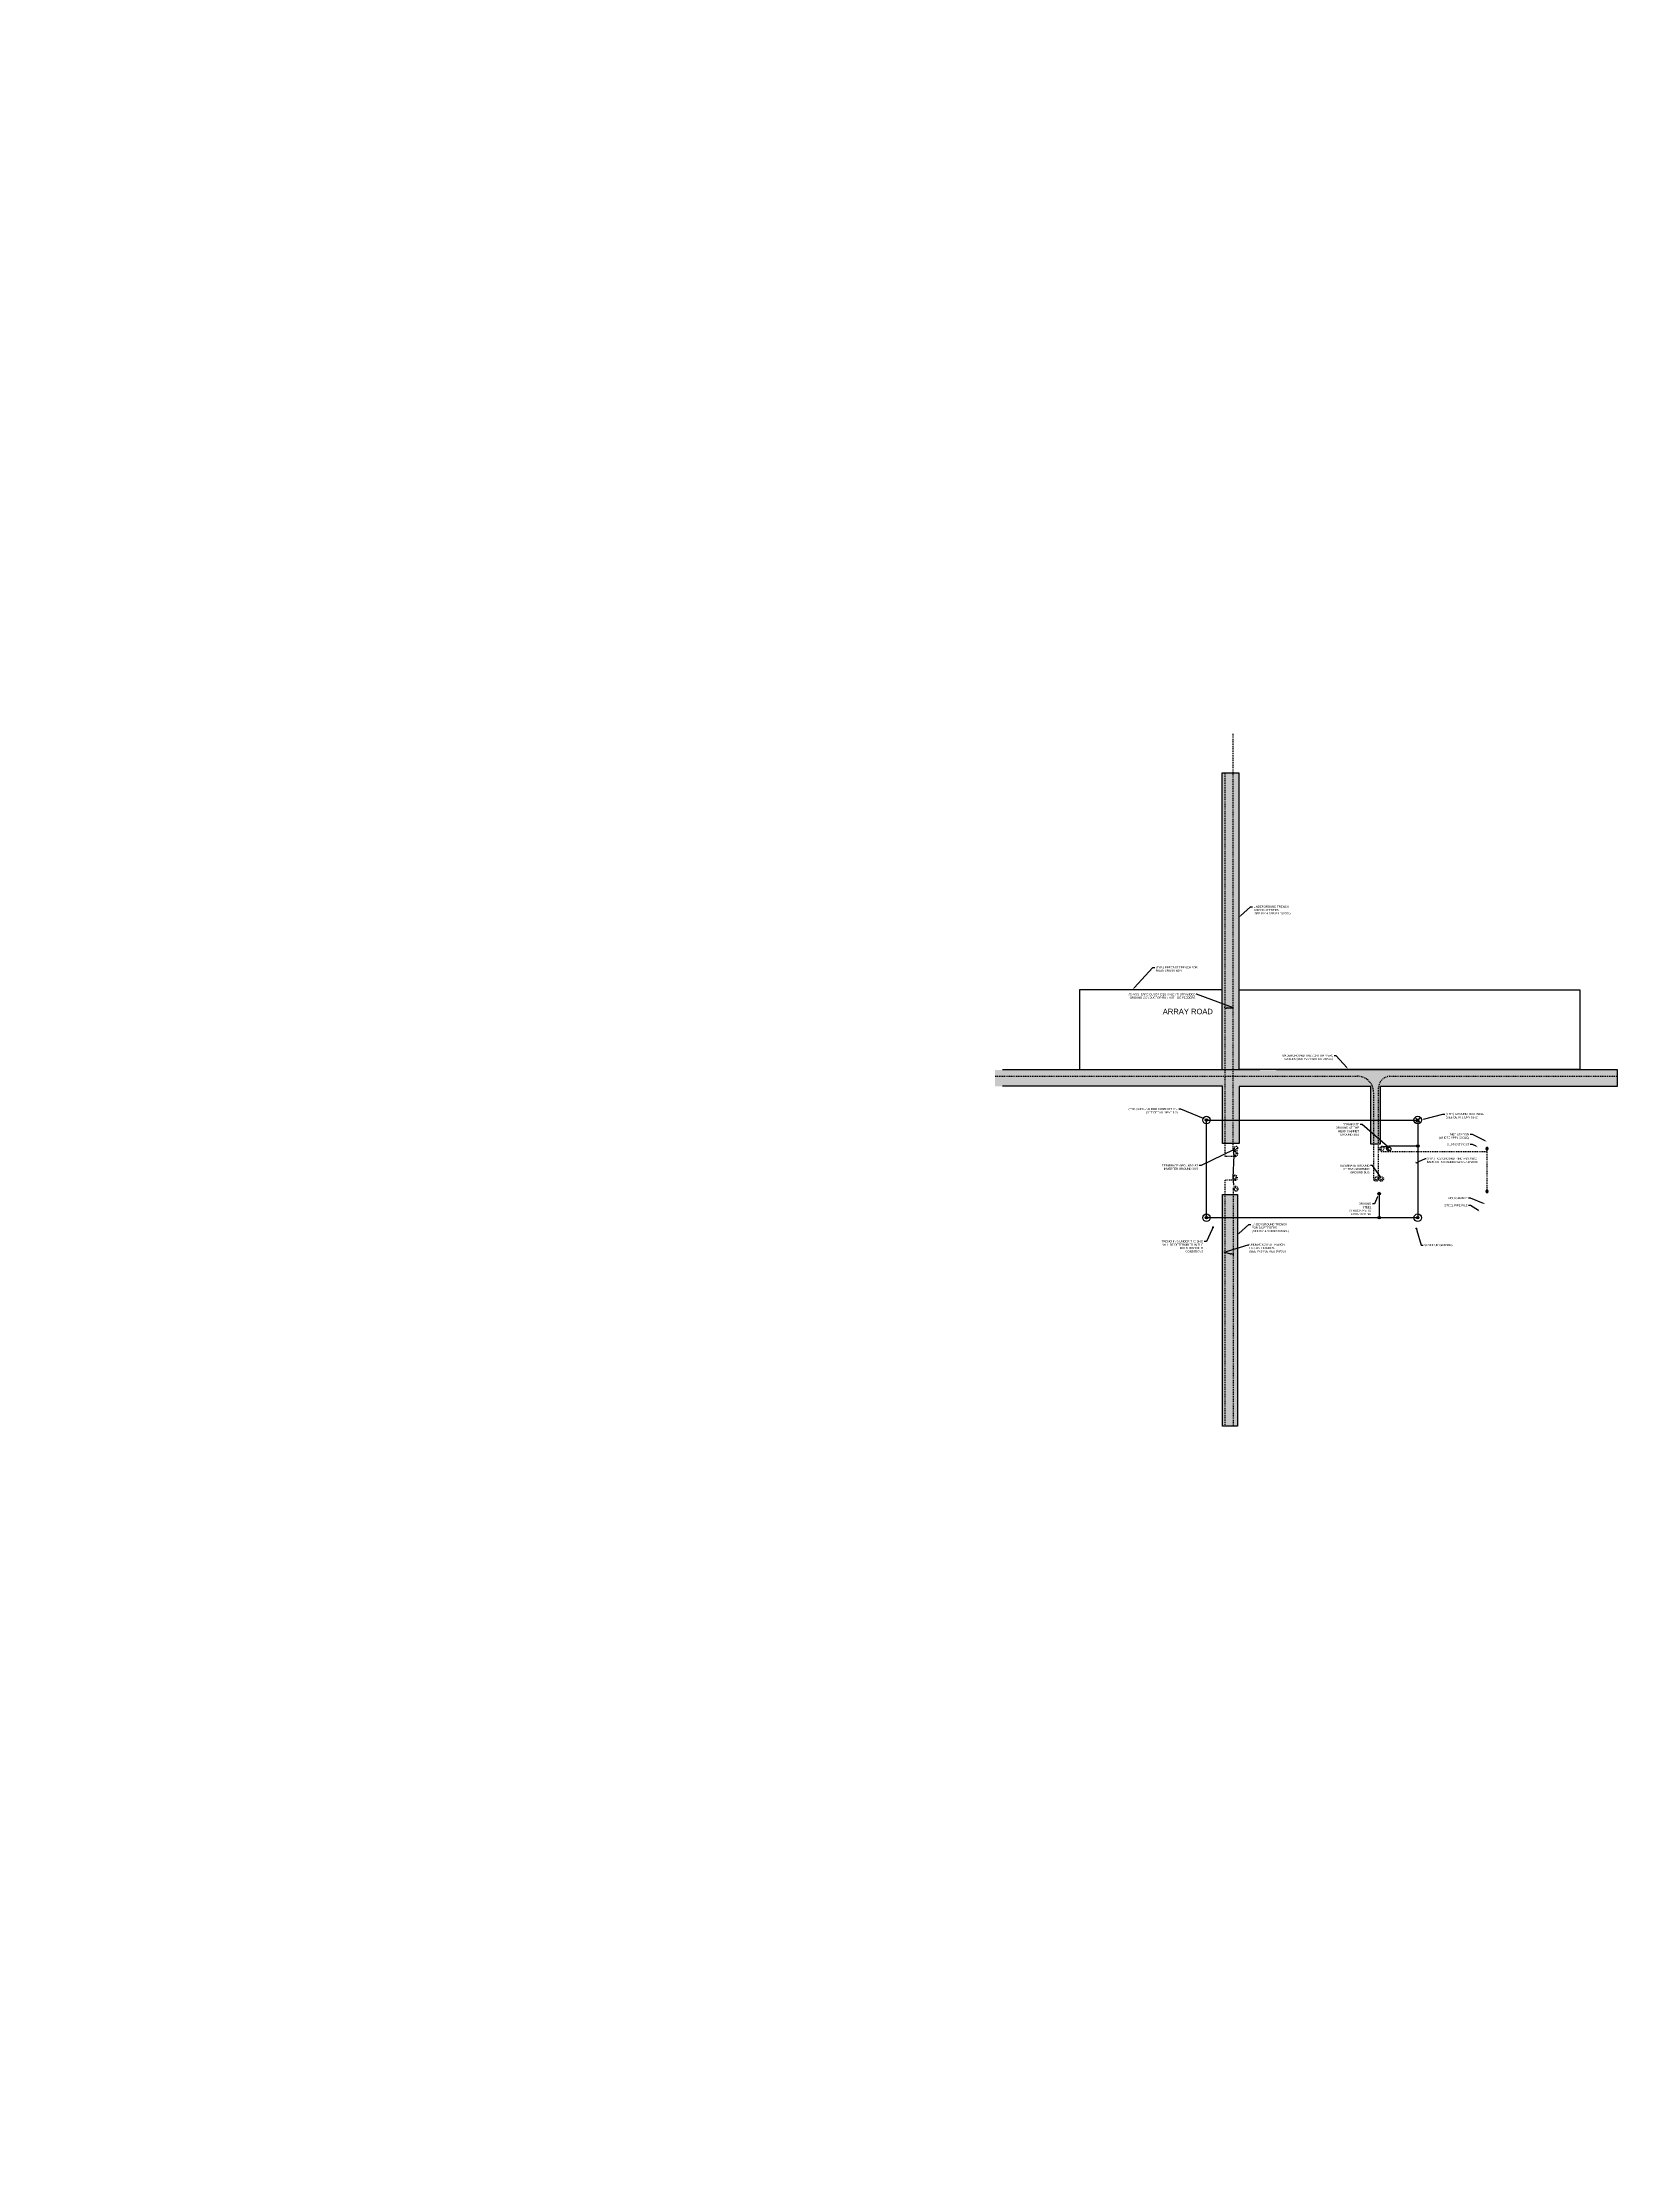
# Model space of a CAD drawing. Header units: feet. Extents: x -17 to 5745, y -41 to 4380.
# Drawn here: x 1917.5 to 2121.3, y 3825 to 4100.1 of the extents above; entities that cross this region are included whole.
import ezdxf
from ezdxf import colors
from ezdxf.entities.mleader import LeaderData, LeaderLine
from ezdxf.math import Vec2, Vec3

# ---------------------------------------------------------------- set-up
doc = ezdxf.new("R2010")
doc.units = ezdxf.units.FT
doc.header["$MEASUREMENT"] = 0
doc.linetypes.add('HIDDEN2', pattern=[0.1875, 0.125, -0.0625])
for name, color, linetype in [('C-ARRY-TABL', 253, 'Continuous'), ('E-CABL-UG1', 124, 'HIDDEN2'), ('E-CABL-UG4', 64, 'Continuous'), ('E-GRND', 3, 'Continuous'), ('E-TREN', 6, 'Continuous'), ('E-TREN-HATCH', 254, 'Continuous'), ('G-ANNO-TEXT', 1, 'Continuous'), ('G-TEXT', 7, 'Continuous')]:
    doc.layers.add(name, color=color, linetype=linetype)
doc.styles.add('NEI-A', font='arial.ttf')

# ---------------------------------------------------------------- blocks, each defined once
blk = doc.blocks.new('_Dot')
at = {"color": 0, "linetype": 'ByBlock', "lineweight": -2}
blk.add_line((-0.5, 0), (-1, 0), dxfattribs=at)
at = {"color": 0, "linetype": 'ByBlock', "const_width": 0.5}
blk.add_lwpolyline([(-0.25, 0, 1), (0.25, 0, 1)], format="xyb", close=True, dxfattribs=at)
blk = doc.blocks.new('GRND_ROD')
at = {"linetype": 'Continuous'}
h = blk.add_hatch(color=256, dxfattribs=at)
edge = h.paths.add_edge_path()
edge.add_arc((0, 0), 0.0312, 0, 360)
for radius in [0.0937, 0.0312]:
    blk.add_circle((0, 0), radius, dxfattribs=at)
blk = doc.blocks.new('GRND_TEST_WELL')
at = {"linetype": 'Continuous'}
h = blk.add_hatch(color=256, dxfattribs=at)
edge = h.paths.add_edge_path()
edge.add_arc((0, 0), 0.0312, 0, 360)
for p, q in [((-0.066, 0.066), (0.066, -0.066)), ((-0.066, -0.066), (0.066, 0.066))]:
    blk.add_line(p, q, dxfattribs=at)
for radius in [0.0937, 0.0312]:
    blk.add_circle((0, 0), radius, dxfattribs=at)
blk = doc.blocks.new('GRND_CONNECTION')
at = {"linetype": 'Continuous'}
h = blk.add_hatch(color=256, dxfattribs=at)
edge = h.paths.add_edge_path()
edge.add_arc((0, 0), 0.0312, 0, 360)
blk.add_circle((0, 0), 0.0312, dxfattribs=at)
blk = doc.blocks.new('Coil Spare')
at = {"color": 64}
for centre, radius, start, end in [((0.125, 0), 0.125, 0, 180), ((0.125, 0), 0.0625, 0, 180), ((0.15625, 0), 0.09375, 180, 0)]:
    blk.add_arc(centre, radius, start, end, dxfattribs=at)
blk = doc.blocks.new('Equipment Callout Arrowhead .75')
at = {"color": 0}
blk.add_ellipse((-0.2, 0), major_axis=(0.743, 0), ratio=0.350959, start_param=-0.80282, end_param=3.944413, dxfattribs=at)

msp = doc.modelspace()

# ---------------------------------------------------------------- hatches: boundary and pattern name
at = {"layer": 'E-TREN-HATCH'}
h = msp.add_hatch(color=256, dxfattribs=at)
h.dxf.hatch_style = 1
h.paths.add_polyline_path([(2072.37, 4005.68), (2070.21, 4005.68), (2070.22, 3957.7), (2072.38, 3957.7)])
h = msp.add_hatch(color=256, dxfattribs=at)
h.dxf.hatch_style = 1
h.paths.add_polyline_path([(2121.34, 3965.13), (2121.34, 3967.22), (2097.45, 3967.22), (2097.45, 3965.13)])
h = msp.add_hatch(color=256, dxfattribs=at)
h.dxf.hatch_style = 1
h.paths.add_polyline_path([(2070.24, 3951.1), (2070.24, 3921.09), (2072.15, 3921.11), (2072.15, 3951.12)])

# ---------------------------------------------------------------- linework, layer by layer
at = {"layer": 'C-ARRY-TABL'}
msp.add_lwpolyline([(2072.36, 3977.57), (2116.48, 3977.57), (2116.48, 3967.26), (2072.36, 3967.26)], dxfattribs=at)
at = {"layer": 'E-CABL-UG1'}
for points in [[(2072.07, 3957.08, -1), (2071.75, 3957.04, -1), (2072.23, 3957.1, -1), (2071.59, 3957.02), (2071.59, 4010.79)], [(2090.42, 3964.88, -0.388736), (2091.86, 3966.4), (2121.34, 3966.4)], [(2071.86, 3956.51, -1), (2071.9, 3956.19, -1), (2071.85, 3956.68, -1), (2071.92, 3956.03), (2070.56, 3956.03)], [(2072.07, 3951.78, 1), (2071.75, 3951.82, 1), (2072.24, 3951.77, 1), (2071.59, 3951.84), (2071.59, 3921.1)]]:
    msp.add_lwpolyline(points, format="xyb", dxfattribs=at)
msp.add_lwpolyline([(2070.56, 3956.03), (2070.56, 4005.68)], dxfattribs=at)
at = {"layer": 'E-CABL-UG1', "flags": 128}
for points in [[(2090.27, 3953.16, -1), (2089.95, 3953.12, -1), (2090.44, 3953.18, -1), (2089.79, 3953.1), (2089.79, 3964.3)], [(2090.91, 3953.16, -1), (2090.59, 3953.12, -1), (2091.07, 3953.18, -1), (2090.42, 3953.1), (2090.42, 3964.88)], [(2090.9, 3957.13, 1), (2090.86, 3956.81, 1), (2090.92, 3957.3, 1), (2090.84, 3956.65), (2104.44, 3956.65)]]:
    msp.add_lwpolyline(points, format="xyb", dxfattribs=at)
msp.add_lwpolyline([(2104.45, 3957.05), (2104.45, 3951.43)], dxfattribs=at)
at = {"layer": 'E-CABL-UG4', "flags": 128}
for points in [[(2091.78, 3957.39), (2095.49, 3957.39)], [(2090.5, 3951.22), (2090.5, 3948.11)]]:
    msp.add_lwpolyline(points, dxfattribs=at)
at = {"layer": 'E-TREN'}
for points in [[(2070.19, 3967.18), (2070.19, 4005.67), (2072.36, 4005.67), (2072.36, 3967.22)], [(2090.68, 3965.11), (2121.34, 3965.13), (2121.34, 3967.22), (2077.2, 3967.22)], [(2072.38, 3965.09), (2072.38, 3957.7), (2070.22, 3957.7), (2070.22, 3965.11)], [(2072.38, 3965.11), (2089.39, 3965.11), (2089.39, 3957.65), (2090.67, 3957.65), (2090.67, 3965.09)]]:
    msp.add_lwpolyline(points, dxfattribs=at)
msp.add_lwpolyline([(2070.24, 3951.1), (2072.15, 3951.11), (2072.15, 3921.12), (2070.24, 3921.11)], close=True, dxfattribs=at)

# ---------------------------------------------------------------- block references
at = {"layer": 'E-CABL-UG4', "xscale": -2.629531065268866, "yscale": 2.629531065268866, "zscale": 2.629531065268866, "rotation": 90}
msp.add_blockref('Coil Spare', (2091.78, 3957.39), dxfattribs=at)
at = {"layer": 'E-GRND'}
for name, p, xscale, yscale, zscale, rotation in [('GRND_TEST_WELL', (2095.49, 3960.73), 5.214970900475605, 5.214970900475605, 5.214970900475605, 270), ('GRND_CONNECTION', (2095.51, 3957.38), 5.259062130537732, 5.259062130537732, 5.259062130537732, 179.9999999999999), ('GRND_CONNECTION', (2104.45, 3957.04), -5.259062130537732, 5.259062130537732, 5.259062130537732, 180), ('GRND_CONNECTION', (2104.45, 3951.5), -5.259062130537732, 5.259062130537732, 5.259062130537732, 180), ('GRND_CONNECTION', (2090.5, 3951.22), 5.259062130537732, 5.259062130537732, 5.259062130537732, 180), ('GRND_CONNECTION', (2090.5, 3948.11), 5.259062130537732, 5.259062130537732, 5.259062130537732, 180), ('GRND_ROD', (2095.49, 3948.1), 5.214970900475605, 5.214970900475605, 5.214970900475605, 270)]:
    msp.add_blockref(name, p, dxfattribs=dict(at, xscale=xscale, yscale=yscale, zscale=zscale, rotation=rotation))

# ---------------------------------------------------------------- leaders
at = {"layer": 'G-ANNO-TEXT'}
ml = msp.add_multileader_mtext('Standard', dxfattribs=at)
ml.set_content('\\A1;STEEL PIPE PILE', color=256, style='NEI-A')
ml.set_leader_properties()
ml.build(insert=Vec2(0, 0))
ml.multileader.update_dxf_attribs({"dogleg_length": 3.07, "arrow_head_size": 0.269})
ctx = ml.context
ctx.base_point, ctx.char_height, ctx.arrow_head_size, ctx.landing_gap_size, ctx.plane_origin = Vec3(2098.85, 3949.69), 0.2623, 0.269, 0.134, Vec3(2069.93, 3998.79)
ctx.text_align_type = 2
notes = []
notes.append((ctx, [(0, (1, 1, 0), (2102.34, 3949.69), (-1, 0), 0.269, [(1, [(2103.56, 3948.87)], 0, [])])]))
ctx.mtext.insert, ctx.mtext.width, ctx.mtext.alignment, ctx.mtext.flow_direction = Vec3(2101.94, 3949.83), 2.9763, 3, 5
ctx.mtext.has_bg_fill, ctx.mtext.bg_color, ctx.mtext.bg_scale_factor, ctx.mtext.bg_transparency, ctx.mtext.use_window_bg_color = 1, -1073741824, 1.5, 0, 1
at = {"layer": 'G-TEXT', "color": 253}
ml = msp.add_multileader_mtext('Standard', dxfattribs=at)
ml.set_content('ARRAY ROAD', color=253, style='NEI-A')
ml.set_leader_properties()
ml.set_arrow_properties(name='DOT')
ml.build(insert=Vec2(0, 0))
ml.multileader.update_dxf_attribs({"dogleg_length": 0.36, "arrow_head_size": 0.351})
ctx = ml.context
ctx.base_point, ctx.char_height, ctx.arrow_head_size, ctx.landing_gap_size, ctx.plane_origin = Vec3(2061.55, 4344.42), 0.702, 0.351, 0.00546, Vec3(2057.45, 4339.45)
notes.append((ctx, [(0, (0, 0, 0), (0, 0), (1, 0), 1, [])]))
ctx.mtext.insert, ctx.mtext.width, ctx.mtext.flow_direction = Vec3(2061.56, 4344.78), 6.4402, 5
ctx.mtext.has_bg_fill, ctx.mtext.bg_color, ctx.mtext.bg_scale_factor, ctx.mtext.bg_transparency, ctx.mtext.use_window_bg_color = 1, -1073741824, 1.5, 0, 1
for ctx, leaders in notes:
    for number, flags, end, landing, length, lines in leaders:
        leader = LeaderData()
        leader.index, (leader.has_last_leader_line, leader.has_dogleg_vector, leader.attachment_direction) = number, flags
        leader.last_leader_point, leader.dogleg_vector, leader.dogleg_length = Vec3(end), Vec3(landing), length
        for number, points, colour, breaks in lines:
            line = LeaderLine()
            line.index, line.vertices, line.color, line.breaks = number, Vec3.list(points), colors.encode_raw_color(colour), breaks
            leader.lines.append(line)
        ctx.leaders.append(leader)

# ---------------------------------------------------------------- next in the draw order: hatches: boundary and pattern name
at = {"layer": 'E-TREN-HATCH'}
h = msp.add_hatch(color=256, dxfattribs=at)
h.dxf.hatch_style = 1
h.paths.add_polyline_path([(2040.8, 3967.21), (2040.8, 3965.11), (2089.39, 3965.11), (2089.39, 3957.67), (2090.67, 3957.67), (2090.67, 3965.11), (2097.45, 3965.13), (2097.45, 3967.23)])

# ---------------------------------------------------------------- next in the draw order: linework, layer by layer
at = {"layer": 'C-ARRY-TABL'}
msp.add_lwpolyline([(2075.04, 3967.25), (2051.78, 3967.25), (2051.78, 3977.61), (2070.19, 3977.61)], dxfattribs=at)
at = {"layer": 'E-CABL-UG1'}
msp.add_lwpolyline([(2040.82, 3966.4), (2087.69, 3966.4, -0.414214), (2089.79, 3964.3)], format="xyb", dxfattribs=at)
at = {"layer": 'E-CABL-UG4', "flags": 128}
msp.add_lwpolyline([(2068.16, 3960.73), (2095.49, 3960.73), (2095.49, 3948.1), (2068.16, 3948.1)], close=True, dxfattribs=at)
at = {"layer": 'E-TREN'}
for points in [[(2070.2, 3967.22), (2041.77, 3967.22)], [(2070.21, 3965.11), (2041.77, 3965.11)]]:
    msp.add_lwpolyline(points, dxfattribs=at)

# ---------------------------------------------------------------- next in the draw order: block references
at = {"layer": 'E-GRND', "xscale": 5.214970900475605, "yscale": 5.214970900475605, "zscale": 5.214970900475605, "rotation": 270}
msp.add_blockref('GRND_ROD', (2068.16, 3960.73), dxfattribs=at)

# ---------------------------------------------------------------- next in the draw order: leaders
at = {"layer": 'G-ANNO-TEXT'}
ml = msp.add_multileader_mtext('Standard', dxfattribs=at)
ml.set_content('\\A1;UNDERGROUND TRENCH FOR DC FEEDERS \\P(SEE PV14 SERIES DWGS.)', color=256, style='NEI-A')
ml.set_leader_properties()
ml.build(insert=Vec2(0, 0))
ml.multileader.update_dxf_attribs({"dogleg_length": 0.269, "arrow_head_size": 0.269})
ctx = ml.context
ctx.base_point, ctx.char_height, ctx.arrow_head_size, ctx.landing_gap_size, ctx.plane_origin = Vec3(2074.12, 3988.3), 0.2623, 0.269, 0.134, Vec3(2077.82, 3998.5)
notes = []
notes.append((ctx, [(0, (1, 1, 0), (2073.86, 3988.3), (1, 0), 0.269, [(0, [(2072.37, 3986.96)], 0, [])])]))
ctx.mtext.insert, ctx.mtext.width, ctx.mtext.defined_height, ctx.mtext.flow_direction = Vec3(2074.26, 3988.47), 4.7534, 2.14, 5
ctx.mtext.has_bg_fill, ctx.mtext.bg_color, ctx.mtext.bg_scale_factor, ctx.mtext.bg_transparency, ctx.mtext.use_window_bg_color = 1, -1073741824, 1.5, 0, 1
ml = msp.add_multileader_mtext('Standard', dxfattribs=at)
ml.set_content('\\A1;NCU CABINET ', color=256, style='NEI-A')
ml.set_leader_properties()
ml.build(insert=Vec2(0, 0))
ml.multileader.update_dxf_attribs({"dogleg_length": 3.07, "arrow_head_size": 0.269})
ctx = ml.context
ctx.base_point, ctx.char_height, ctx.arrow_head_size, ctx.landing_gap_size, ctx.plane_origin = Vec3(2099.36, 3950.63), 0.2623, 0.269, 0.134, Vec3(2071.1, 3998.79)
ctx.text_align_type = 2
notes.append((ctx, [(0, (1, 1, 0), (2102.34, 3950.63), (-1, 0), 0.269, [(1, [(2104.27, 3949.84)], 0, [])])]))
ctx.mtext.insert, ctx.mtext.width, ctx.mtext.alignment, ctx.mtext.flow_direction = Vec3(2101.94, 3950.76), 2.4786, 3, 5
ctx.mtext.has_bg_fill, ctx.mtext.bg_color, ctx.mtext.bg_scale_factor, ctx.mtext.bg_transparency, ctx.mtext.use_window_bg_color = 1, -1073741824, 1.5, 0, 1
for ctx, leaders in notes:
    for number, flags, end, landing, length, lines in leaders:
        leader = LeaderData()
        leader.index, (leader.has_last_leader_line, leader.has_dogleg_vector, leader.attachment_direction) = number, flags
        leader.last_leader_point, leader.dogleg_vector, leader.dogleg_length = Vec3(end), Vec3(landing), length
        for number, points, colour, breaks in lines:
            line = LeaderLine()
            line.index, line.vertices, line.color, line.breaks = number, Vec3.list(points), colors.encode_raw_color(colour), breaks
            leader.lines.append(line)
        ctx.leaders.append(leader)

# ---------------------------------------------------------------- next in the draw order: leaders
ml = msp.add_multileader_mtext('Standard', dxfattribs=at)
ml.set_content('\\A1;UNDERGROUND TRENCH FOR MVAC CABLES (SEE PV14 SERIES DWGS.)', color=256, style='NEI-A')
ml.set_leader_properties()
ml.build(insert=Vec2(0, 0))
ml.multileader.update_dxf_attribs({"dogleg_length": 3.07, "arrow_head_size": 0.269})
ctx = ml.context
ctx.base_point, ctx.char_height, ctx.arrow_head_size, ctx.landing_gap_size, ctx.plane_origin = Vec3(2077.87, 3969.04), 0.2623, 0.269, 0.134, Vec3(2132.59, 3916.02)
ctx.text_align_type = 2
notes = []
notes.append((ctx, [(1, (1, 1, 0), (2084.95, 3969.04), (-1, 0), 0.269, [(1, [(2086.48, 3967.32)], 0, [])])]))
ctx.mtext.insert, ctx.mtext.width, ctx.mtext.alignment, ctx.mtext.flow_direction = Vec3(2084.55, 3969.21), 6.5828, 3, 5
ctx.mtext.has_bg_fill, ctx.mtext.bg_color, ctx.mtext.bg_scale_factor, ctx.mtext.bg_transparency, ctx.mtext.use_window_bg_color = 1, -1073741824, 1.5, 0, 1
ml = msp.add_multileader_mtext('Standard', dxfattribs=at)
ml.set_content('\\A1;TERMINATE GROUND AT THE HEAD CABINET GROUND BUS', color=256, style='NEI-A')
ml.set_leader_properties()
ml.build(insert=Vec2(0, 0))
ml.multileader.update_dxf_attribs({"dogleg_length": 3.07, "arrow_head_size": 0.269})
ctx = ml.context
ctx.base_point, ctx.char_height, ctx.arrow_head_size, ctx.landing_gap_size, ctx.plane_origin = Vec3(2084.78, 3960.17), 0.2623, 0.269, 0.134, Vec3(2092.33, 3978.26)
ctx.text_align_type = 2
notes.append((ctx, [(0, (1, 1, 0), (2088.31, 3960.17), (-1, 0), 0.269, [(1, [(2090.72, 3957.31), (2091.57, 3957.31)], 0, [])])]))
ctx.mtext.insert, ctx.mtext.width, ctx.mtext.defined_height, ctx.mtext.alignment, ctx.mtext.flow_direction = Vec3(2087.91, 3960.3), 3.7158, 0.605, 3, 5
ctx.mtext.has_bg_fill, ctx.mtext.bg_color, ctx.mtext.bg_scale_factor, ctx.mtext.bg_transparency, ctx.mtext.use_window_bg_color = 1, -1073741824, 1.5, 0, 1
ml = msp.add_multileader_mtext('Standard', dxfattribs=at)
ml.set_content('\\A1;MET STATION (WHERE APPLICABLE)', color=256, style='NEI-A')
ml.set_leader_properties()
ml.build(insert=Vec2(0, 0))
ml.multileader.update_dxf_attribs({"dogleg_length": 3.07, "arrow_head_size": 0.269})
ctx = ml.context
ctx.base_point, ctx.char_height, ctx.arrow_head_size, ctx.landing_gap_size, ctx.plane_origin = Vec3(2098.11, 3958.85), 0.2623, 0.269, 0.134, Vec3(2070.15, 4009.08)
ctx.text_align_type = 2
notes.append((ctx, [(0, (1, 1, 0), (2102.56, 3958.85), (-1, 0), 0.269, [(1, [(2104.47, 3957.93)], 0, [])])]))
ctx.mtext.insert, ctx.mtext.width, ctx.mtext.alignment, ctx.mtext.flow_direction = Vec3(2102.16, 3959.02), 3.9389, 3, 5
ctx.mtext.has_bg_fill, ctx.mtext.bg_color, ctx.mtext.bg_scale_factor, ctx.mtext.bg_transparency, ctx.mtext.use_window_bg_color = 1, -1073741824, 1.5, 0, 1
ml = msp.add_multileader_mtext('Standard', dxfattribs=at)
ml.set_content('\\A1;TERMINATE GROUND AT TRANSFORMER GROUND BUS', color=256, style='NEI-A')
ml.set_leader_properties()
ml.build(insert=Vec2(0, 0))
ml.multileader.update_dxf_attribs({"dogleg_length": 3.07, "arrow_head_size": 0.269})
ctx = ml.context
ctx.base_point, ctx.char_height, ctx.arrow_head_size, ctx.landing_gap_size, ctx.plane_origin = Vec3(2085.3, 3954.84), 0.2623, 0.269, 0.134, Vec3(2105.95, 3987.19)
ctx.text_align_type = 2
notes.append((ctx, [(0, (1, 1, 0), (2089.66, 3954.84), (-1, 0), 0.269, [(1, [(2090.11, 3953.38), (2090.68, 3953.37)], 0, [])])]))
ctx.mtext.insert, ctx.mtext.width, ctx.mtext.defined_height, ctx.mtext.alignment, ctx.mtext.flow_direction = Vec3(2089.25, 3954.97), 3.9638, 0.605, 3, 5
ctx.mtext.has_bg_fill, ctx.mtext.bg_color, ctx.mtext.bg_scale_factor, ctx.mtext.bg_transparency, ctx.mtext.use_window_bg_color = 1, -1073741824, 1.5, 0, 1
ml = msp.add_multileader_mtext('Standard', dxfattribs=at)
ml.set_content('\\A1;GROUND STEEL STRUCTURE TO GROUND RING', color=256, style='NEI-A')
ml.set_leader_properties()
ml.build(insert=Vec2(0, 0))
ml.multileader.update_dxf_attribs({"dogleg_length": 3.07, "arrow_head_size": 0.269})
ctx = ml.context
ctx.base_point, ctx.char_height, ctx.arrow_head_size, ctx.landing_gap_size, ctx.plane_origin = Vec3(2086.49, 3949.9), 0.2623, 0.269, 0.134, Vec3(2107.12, 3971.42)
ctx.text_align_type = 2
notes.append((ctx, [(0, (1, 1, 0), (2089.89, 3949.9), (-1, 0), 0.269, [(0, [(2090.4, 3951.04)], 0, [])])]))
ctx.mtext.insert, ctx.mtext.width, ctx.mtext.defined_height, ctx.mtext.alignment, ctx.mtext.flow_direction = Vec3(2089.48, 3950.03), 2.8803, 0.605, 3, 5
ctx.mtext.has_bg_fill, ctx.mtext.bg_color, ctx.mtext.bg_scale_factor, ctx.mtext.bg_transparency, ctx.mtext.use_window_bg_color = 1, -1073741824, 1.5, 0, 1
ml = msp.add_multileader_mtext('Standard', dxfattribs=at)
ml.set_content('\\A1;SLOPE-UP GRADING ', color=256, style='NEI-A')
ml.set_leader_properties()
ml.set_arrow_properties(name='DOT')
ml.build(insert=Vec2(0, 0))
ml.multileader.update_dxf_attribs({"dogleg_length": 3.07, "arrow_head_size": 0.269})
ctx = ml.context
ctx.base_point, ctx.char_height, ctx.arrow_head_size, ctx.landing_gap_size, ctx.plane_origin = Vec3(2096.19, 3944.55), 0.2623, 0.269, 0.134, Vec3(2130.67, 3994.47)
notes.append((ctx, [(0, (1, 1, 0), (2095.92, 3944.55), (1, 0), 0.269, [(1, [(2095.32, 3946.69)], 0, [])])]))
ctx.mtext.insert, ctx.mtext.width, ctx.mtext.flow_direction = Vec3(2096.32, 3944.68), 3.6239, 5
ctx.mtext.has_bg_fill, ctx.mtext.bg_color, ctx.mtext.bg_scale_factor, ctx.mtext.bg_transparency, ctx.mtext.use_window_bg_color = 1, -1073741824, 1.5, 0, 1
at = {"layer": 'G-TEXT', "color": 253}
ml = msp.add_multileader_mtext('Standard', dxfattribs=at)
ml.set_content('ARRAY ROAD', color=253, style='NEI-A')
ml.set_leader_properties()
ml.set_arrow_properties(name='DOT')
ml.build(insert=Vec2(0, 0))
ml.multileader.update_dxf_attribs({"dogleg_length": 0.36, "arrow_head_size": 0.351})
ctx = ml.context
ctx.base_point, ctx.char_height, ctx.arrow_head_size, ctx.landing_gap_size, ctx.plane_origin = Vec3(2062.5, 3974.77), 0.702, 0.351, 0.00546, Vec3(2058.39, 3969.8)
notes.append((ctx, [(0, (0, 0, 0), (0, 0), (1, 0), 1, [])]))
ctx.mtext.insert, ctx.mtext.width, ctx.mtext.flow_direction = Vec3(2062.5, 3975.13), 6.4402, 5
ctx.mtext.has_bg_fill, ctx.mtext.bg_color, ctx.mtext.bg_scale_factor, ctx.mtext.bg_transparency, ctx.mtext.use_window_bg_color = 1, -1073741824, 1.5, 0, 1
for ctx, leaders in notes:
    for number, flags, end, landing, length, lines in leaders:
        leader = LeaderData()
        leader.index, (leader.has_last_leader_line, leader.has_dogleg_vector, leader.attachment_direction) = number, flags
        leader.last_leader_point, leader.dogleg_vector, leader.dogleg_length = Vec3(end), Vec3(landing), length
        for number, points, colour, breaks in lines:
            line = LeaderLine()
            line.index, line.vertices, line.color, line.breaks = number, Vec3.list(points), colors.encode_raw_color(colour), breaks
            leader.lines.append(line)
        ctx.leaders.append(leader)

# ---------------------------------------------------------------- next in the draw order: leaders
at = {"layer": 'G-ANNO-TEXT'}
ml = msp.add_multileader_mtext('Standard', dxfattribs=at)
ml.set_content('\\A1;#2 AWG. BARE CU (OR EQUIVALENT) STRANDED GROUND CONDUCTOR RUN WITH DC FEEDERS ', color=256, style='NEI-A')
ml.set_leader_properties()
ml.set_arrow_properties(name='Equipment Callout Arrowhead .75')
ml.build(insert=Vec2(0, 0))
ml.multileader.update_dxf_attribs({"dogleg_length": 0.0625, "arrow_head_size": 0.255})
ctx = ml.context
ctx.base_point, ctx.char_height, ctx.arrow_head_size, ctx.landing_gap_size, ctx.plane_origin = Vec3(2058, 3977), 0.2622, 0.255, 0.09, Vec3(2031.7, 3996.72)
ctx.text_align_type = 2
notes = []
notes.append((ctx, [(1, (1, 1, 0), (2066.87, 3977), (-1, 0), 0.0625, [(2, [(2070.61, 3975.27), (2071.66, 3975.25)], 0, [])])]))
ctx.mtext.insert, ctx.mtext.width, ctx.mtext.defined_height, ctx.mtext.alignment, ctx.mtext.flow_direction = Vec3(2066.72, 3977.13), 8.6348, 2.14, 3, 5
ml = msp.add_multileader_mtext('Standard', dxfattribs=at)
ml.set_content('{\\C7;(TYP.) GROUND ROD CONNECTION. \\P(SEE DETAIL 1/PV 18-2) }', color=256, style='NEI-A')
ml.set_leader_properties(color=256)
ml.build(insert=Vec2(0, 0))
ml.multileader.update_dxf_attribs({"dogleg_length": 0.269, "arrow_head_size": 0.269})
ctx = ml.context
ctx.base_point, ctx.char_height, ctx.arrow_head_size, ctx.landing_gap_size, ctx.plane_origin = Vec3(2057.99, 3962.12), 0.2623, 0.269, 0.134, Vec3(2067.69, 3960.57)
ctx.text_align_type = 2
notes.append((ctx, [(0, (1, 1, 0), (2064.84, 3962.12), (-1, 0), 0.269, [(0, [(2068.02, 3960.82)], 0, [])])]))
ctx.mtext.insert, ctx.mtext.alignment, ctx.mtext.flow_direction = Vec3(2064.44, 3962.29), 3, 5
ctx.mtext.has_bg_fill, ctx.mtext.bg_color, ctx.mtext.bg_scale_factor, ctx.mtext.bg_transparency, ctx.mtext.use_window_bg_color = 1, -1073741824, 1.5, 0, 1
ml = msp.add_multileader_mtext('Standard', dxfattribs=at)
ml.set_content('\\A1;SUPPORT POST', color=256, style='NEI-A')
ml.set_leader_properties()
ml.build(insert=Vec2(0, 0))
ml.multileader.update_dxf_attribs({"dogleg_length": 3.07, "arrow_head_size": 0.269})
ctx = ml.context
ctx.base_point, ctx.char_height, ctx.arrow_head_size, ctx.landing_gap_size, ctx.plane_origin = Vec3(2099.18, 3957.56), 0.2623, 0.269, 0.134, Vec3(2069.8, 4007.42)
ctx.text_align_type = 2
notes.append((ctx, [(0, (1, 1, 0), (2102.56, 3957.56), (-1, 0), 0.269, [(1, [(2103.28, 3957.22)], 0, [])])]))
ctx.mtext.insert, ctx.mtext.width, ctx.mtext.alignment, ctx.mtext.flow_direction = Vec3(2102.16, 3957.7), 2.8656, 3, 5
ctx.mtext.has_bg_fill, ctx.mtext.bg_color, ctx.mtext.bg_scale_factor, ctx.mtext.bg_transparency, ctx.mtext.use_window_bg_color = 1, -1073741824, 1.5, 0, 1
ml = msp.add_multileader_mtext('Standard', dxfattribs=at)
ml.set_content('\\A1;TERMINATE GROUNDS AT INVERTER GROUND BUS ', color=256, style='NEI-A')
ml.set_leader_properties()
ml.build(insert=Vec2(0, 0))
ml.multileader.update_dxf_attribs({"dogleg_length": 3.07, "arrow_head_size": 0.269})
ctx = ml.context
ctx.base_point, ctx.char_height, ctx.arrow_head_size, ctx.landing_gap_size, ctx.plane_origin = Vec3(2062.29, 3954.86), 0.2623, 0.269, 0.134, Vec3(2097.95, 3979.04)
ctx.text_align_type = 2
notes.append((ctx, [(0, (1, 1, 0), (2067.48, 3954.86), (-1, 0), 0.269, [(3, [(2071.73, 3952.09), (2071.6, 3953.25), (2071.75, 3956.21), (2071.64, 3956.86)], 0, [])])]))
ctx.mtext.insert, ctx.mtext.width, ctx.mtext.defined_height, ctx.mtext.alignment, ctx.mtext.flow_direction = Vec3(2067.07, 3954.99), 4.9084, 0.605, 3, 5
ctx.mtext.has_bg_fill, ctx.mtext.bg_color, ctx.mtext.bg_scale_factor, ctx.mtext.bg_transparency, ctx.mtext.use_window_bg_color = 1, -1073741824, 1.5, 0, 1
ml = msp.add_multileader_mtext('Standard', dxfattribs=at)
ml.set_content('\\A1;TRENCHING UNDER THE SKID WILL BE DETERMINED IN THE FIELD PER FIELD CONDITIONS', color=256, style='NEI-A')
ml.set_leader_properties()
ml.set_arrow_properties(name='DOT')
ml.build(insert=Vec2(0, 0))
ml.multileader.update_dxf_attribs({"dogleg_length": 3.07, "arrow_head_size": 0.269})
ctx = ml.context
ctx.base_point, ctx.char_height, ctx.arrow_head_size, ctx.landing_gap_size, ctx.plane_origin = Vec3(2062.22, 3945.04), 0.2623, 0.269, 0.134, Vec3(2135.09, 4002.29)
ctx.text_align_type = 2
notes.append((ctx, [(1, (1, 1, 0), (2068.14, 3945.04), (-1, 0), 0.269, [(1, [(2069.01, 3946.86)], 0, [])])]))
ctx.mtext.insert, ctx.mtext.width, ctx.mtext.alignment, ctx.mtext.flow_direction = Vec3(2067.74, 3945.17), 5.4091, 3, 5
ctx.mtext.has_bg_fill, ctx.mtext.bg_color, ctx.mtext.bg_scale_factor, ctx.mtext.bg_transparency, ctx.mtext.use_window_bg_color = 1, -1073741824, 1.5, 0, 1
for ctx, leaders in notes:
    for number, flags, end, landing, length, lines in leaders:
        leader = LeaderData()
        leader.index, (leader.has_last_leader_line, leader.has_dogleg_vector, leader.attachment_direction) = number, flags
        leader.last_leader_point, leader.dogleg_vector, leader.dogleg_length = Vec3(end), Vec3(landing), length
        for number, points, colour, breaks in lines:
            line = LeaderLine()
            line.index, line.vertices, line.color, line.breaks = number, Vec3.list(points), colors.encode_raw_color(colour), breaks
            leader.lines.append(line)
        ctx.leaders.append(leader)

# ---------------------------------------------------------------- next in the draw order: linework, layer by layer
at = {"layer": 'E-CABL-UG1'}
msp.add_lwpolyline([(2071.83, 3953.42, -1), (2071.87, 3953.1, -1), (2071.81, 3953.58, -1), (2071.88, 3952.94), (2070.52, 3952.94)], format="xyb", dxfattribs=at)
msp.add_lwpolyline([(2070.52, 3952.94), (2070.52, 3921.07)], dxfattribs=at)

# ---------------------------------------------------------------- next in the draw order: block references
at = {"layer": 'E-GRND', "xscale": 5.214970900475605, "yscale": 5.214970900475605, "zscale": 5.214970900475605, "rotation": 270}
msp.add_blockref('GRND_ROD', (2068.16, 3948.1), dxfattribs=at)

# ---------------------------------------------------------------- next in the draw order: leaders
at = {"layer": 'G-ANNO-TEXT'}
ml = msp.add_multileader_mtext('Standard', dxfattribs=at)
ml.set_content('\\A1;(TYP.) PRECAST TRENCH FOR ROAD CROSSINGS', color=256, style='NEI-A')
ml.set_leader_properties()
ml.build(insert=Vec2(0, 0))
ml.multileader.update_dxf_attribs({"dogleg_length": 3.07, "arrow_head_size": 0.269})
ctx = ml.context
ctx.base_point, ctx.char_height, ctx.arrow_head_size, ctx.landing_gap_size, ctx.plane_origin = Vec3(2061.48, 3980.48), 0.2623, 0.269, 0.134, Vec3(2112.6, 3937.11)
notes = []
notes.append((ctx, [(0, (1, 1, 0), (2061.21, 3980.48), (1, 0), 0.269, [(0, [(2058.6, 3977.62)], 0, [])])]))
ctx.mtext.insert, ctx.mtext.width, ctx.mtext.flow_direction = Vec3(2061.61, 3980.61), 5.5827, 5
ctx.mtext.has_bg_fill, ctx.mtext.bg_color, ctx.mtext.bg_scale_factor, ctx.mtext.bg_transparency, ctx.mtext.use_window_bg_color = 1, -1073741824, 1.5, 0, 1
ml = msp.add_multileader_mtext('Standard', dxfattribs=at)
ml.set_content('{\\C7;(TYP.) GROUND TEST WELL \\P(SEE DETAIL 1/PV 18-3) }', color=256, style='NEI-A')
ml.set_leader_properties(color=256)
ml.build(insert=Vec2(0, 0))
ml.multileader.update_dxf_attribs({"dogleg_length": 0.269, "arrow_head_size": 0.269})
ctx = ml.context
ctx.base_point, ctx.char_height, ctx.arrow_head_size, ctx.landing_gap_size, ctx.plane_origin = Vec3(2099.02, 3961.49), 0.2623, 0.269, 0.134, Vec3(2095.5, 3960.64)
notes.append((ctx, [(1, (1, 1, 0), (2098.75, 3961.49), (1, 0), 0.269, [(0, [(2095.97, 3960.8)], 0, [])])]))
ctx.mtext.insert, ctx.mtext.flow_direction = Vec3(2099.15, 3961.66), 5
ctx.mtext.has_bg_fill, ctx.mtext.bg_color, ctx.mtext.bg_scale_factor, ctx.mtext.bg_transparency, ctx.mtext.use_window_bg_color = 1, -1073741824, 1.5, 0, 1
ml = msp.add_multileader_mtext('Standard', dxfattribs=at)
ml.set_content('\\A1;(TYP.) PCS GROUND RING #4/0 AWG. BARE CU. STRANDED GROUND WIRE ', color=256, style='NEI-A')
ml.set_leader_properties()
ml.set_arrow_properties(name='Equipment Callout Arrowhead .75')
ml.build(insert=Vec2(0, 0))
ml.multileader.update_dxf_attribs({"dogleg_length": 0.0625, "arrow_head_size": 0.255})
ctx = ml.context
ctx.base_point, ctx.char_height, ctx.arrow_head_size, ctx.landing_gap_size, ctx.plane_origin = Vec3(2096.56, 3955.75), 0.2622, 0.255, 0.09, Vec3(2094.02, 3964.36)
notes.append((ctx, [(0, (1, 1, 0), (2096.5, 3955.75), (1, 0), 0.0625, [(0, [(2095.39, 3955.29)], 0, [])])]))
ctx.mtext.insert, ctx.mtext.width, ctx.mtext.defined_height, ctx.mtext.flow_direction = Vec3(2096.65, 3955.88), 7.0824, 2.14, 5
ml = msp.add_multileader_mtext('Standard', dxfattribs=at)
ml.set_content('\\A1;UNDERGROUND TRENCH FOR DC FEEDERS \\P(SEE PV14 SERIES DWGS.)', color=256, style='NEI-A')
ml.set_leader_properties()
ml.set_arrow_properties(name='Equipment Callout Arrowhead .75')
ml.build(insert=Vec2(0, 0))
ml.multileader.update_dxf_attribs({"dogleg_length": 0.0625, "arrow_head_size": 0.255})
ctx = ml.context
ctx.base_point, ctx.char_height, ctx.arrow_head_size, ctx.landing_gap_size, ctx.plane_origin = Vec3(2073.62, 3944.59), 0.2622, 0.255, 0.09, Vec3(2077.53, 3954.79)
notes.append((ctx, [(0, (1, 1, 0), (2073.56, 3944.59), (1, 0), 0.0625, [(1, [(2071.53, 3943.32), (2070.46, 3943.64)], 0, [])])]))
ctx.mtext.insert, ctx.mtext.width, ctx.mtext.defined_height, ctx.mtext.flow_direction = Vec3(2073.71, 3944.76), 4.7534, 2.14, 5
for ctx, leaders in notes:
    for number, flags, end, landing, length, lines in leaders:
        leader = LeaderData()
        leader.index, (leader.has_last_leader_line, leader.has_dogleg_vector, leader.attachment_direction) = number, flags
        leader.last_leader_point, leader.dogleg_vector, leader.dogleg_length = Vec3(end), Vec3(landing), length
        for number, points, colour, breaks in lines:
            line = LeaderLine()
            line.index, line.vertices, line.color, line.breaks = number, Vec3.list(points), colors.encode_raw_color(colour), breaks
            leader.lines.append(line)
        ctx.leaders.append(leader)

# ---------------------------------------------------------------- next in the draw order: leaders
ml = msp.add_multileader_mtext('Standard', dxfattribs=at)
ml.set_content('\\A1;UNDERGROUND TRENCH FOR DC FEEDERS \\P(SEE PV14 SERIES DWGS.)', color=256, style='NEI-A')
ml.set_leader_properties()
ml.build(insert=Vec2(0, 0))
ml.multileader.update_dxf_attribs({"dogleg_length": 0.269, "arrow_head_size": 0.269})
ctx = ml.context
ctx.base_point, ctx.char_height, ctx.arrow_head_size, ctx.landing_gap_size, ctx.plane_origin = Vec3(2073.91, 3947.2), 0.2623, 0.269, 0.134, Vec3(2077.6, 3957.4)
notes = []
notes.append((ctx, [(0, (1, 1, 0), (2073.64, 3947.2), (1, 0), 0.269, [(0, [(2072.15, 3945.86)], 0, [])])]))
ctx.mtext.insert, ctx.mtext.width, ctx.mtext.defined_height, ctx.mtext.flow_direction = Vec3(2074.04, 3947.37), 4.7534, 2.14, 5
ctx.mtext.has_bg_fill, ctx.mtext.bg_color, ctx.mtext.bg_scale_factor, ctx.mtext.bg_transparency, ctx.mtext.use_window_bg_color = 1, -1073741824, 1.5, 0, 1
for ctx, leaders in notes:
    for number, flags, end, landing, length, lines in leaders:
        leader = LeaderData()
        leader.index, (leader.has_last_leader_line, leader.has_dogleg_vector, leader.attachment_direction) = number, flags
        leader.last_leader_point, leader.dogleg_vector, leader.dogleg_length = Vec3(end), Vec3(landing), length
        for number, points, colour, breaks in lines:
            line = LeaderLine()
            line.index, line.vertices, line.color, line.breaks = number, Vec3.list(points), colors.encode_raw_color(colour), breaks
            leader.lines.append(line)
        ctx.leaders.append(leader)

doc.saveas('drawing.dxf')
